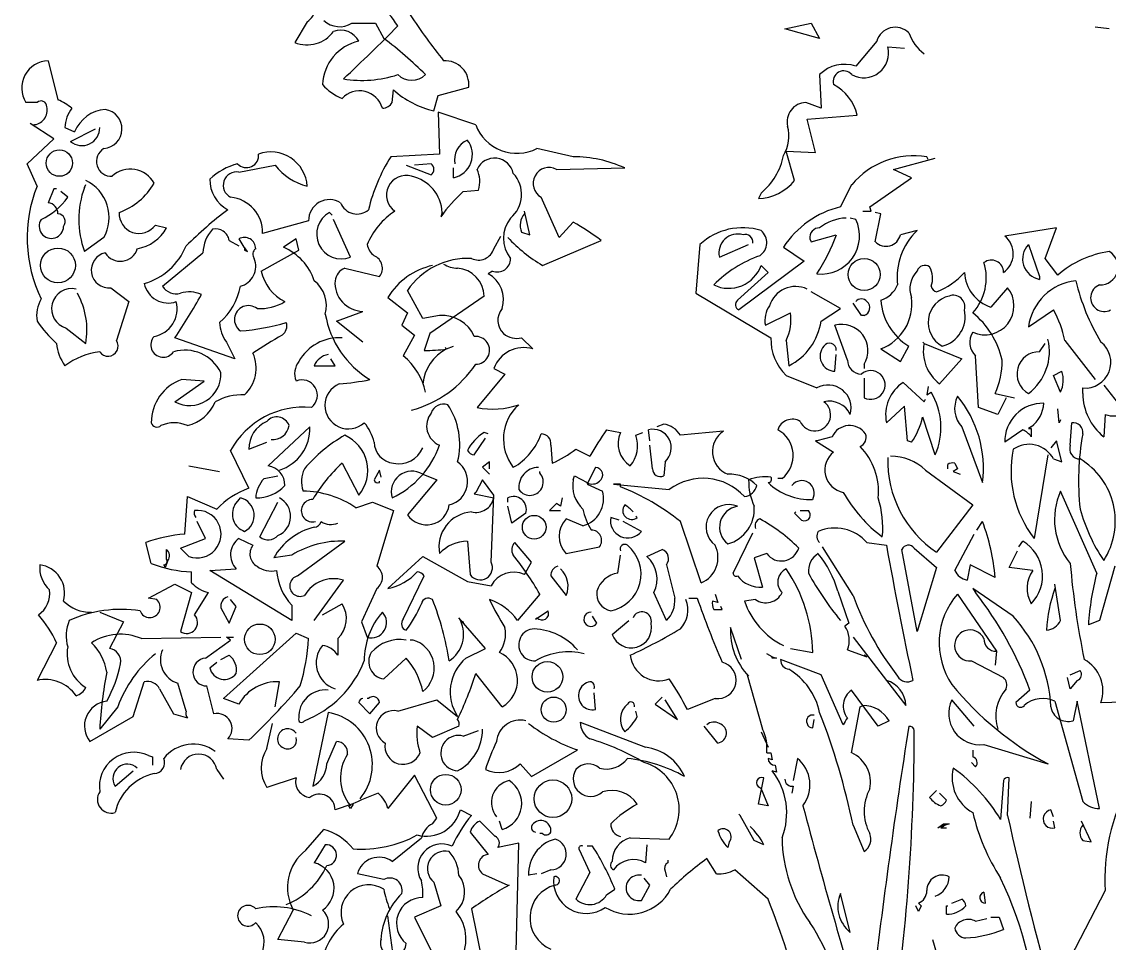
# Model space of a CAD drawing. Header units: millimetres. Extents: x 12377 to 30673, y 89761 to 101952.
# Drawn here: x 23593.4 to 23874.3, y 95042.4 to 95280.4 of the extents above; entities that cross this region are included whole.
import ezdxf

# ---------------------------------------------------------------- set-up
doc = ezdxf.new("R2010")
doc.units = ezdxf.units.MM

# ---------------------------------------------------------------- blocks, each defined once
blk = doc.blocks.new('A$C01BA3A1A')
at = {"linetype": 'Continuous'}
for p, q in [((131.51, 1223.54), (125.73, 1213.91)), ((152.06, 1222.9), (162.97, 1222.9)), ((162.97, 1222.9), (166.83, 1215.83)), ((351.77, 1220.33), (363.97, 1222.9)), ((367.82, 1215.83), (351.77, 1220.33)), ((363.97, 1222.9), (367.82, 1215.83)), ((501.39, 1220.33), (494.96, 1220.97)), ((394.15, 1214.55), (384.51, 1202.99)), ((399.28, 1211.98), (406.99, 1211.34)), ((12.07, 1205.56), (16.56, 1187.58)), ((367.82, 1199.14), (368.46, 1183.72)), ((170.68, 1186.29), (171.32, 1192.07)), ((189.94, 1182.44), (191.87, 1189.5)), ((191.87, 1189.5), (206, 1193.36)), ((6.93, 1186.29), (1.79, 1186.29)), ((368.46, 1183.72), (361.4, 1186.29)), ((209.21, 1176.02), (191.87, 1181.8)), ((191.87, 1181.8), (192.51, 1162.53)), ((362.04, 1178.59), (385.16, 1180.51)), ((365.89, 1163.18), (362.04, 1178.59)), ((14.64, 1169.6), (3.72, 1176.66)), ((19.77, 1174.73), (24.27, 1172.81)), ((22.34, 1168.31), (33.9, 1174.09)), ((2.44, 1158.04), (14.64, 1169.6)), ((254.16, 1161.25), (237.46, 1165.1)), ((356.26, 1150.33), (352.41, 1163.82)), ((352.41, 1163.82), (365.89, 1163.18)), ((192.51, 1162.53), (170.04, 1161.25)), ((401.85, 1155.47), (421.12, 1160.61)), ((417.91, 1159.96), (417.26, 1161.25)), ((6.93, 1147.76), (2.44, 1158.04)), ((100.04, 1154.19), (116.74, 1157.4)), ((177.1, 1157.4), (188.66, 1152.9)), ((188.66, 1158.04), (180.95, 1157.4)), ((198.93, 1151.62), (198.93, 1156.11)), ((246.45, 1155.47), (277.92, 1156.11)), ((410.2, 1151.62), (401.85, 1155.47)), ((390.94, 1138.13), (410.2, 1151.62)), ((14.64, 1146.48), (12.07, 1140.06)), ((15.92, 1146.48), (14.64, 1146.48)), ((21.06, 1142.63), (17.85, 1145.2)), ((28.76, 1147.12), (29.41, 1148.41)), ((203.43, 1145.2), (210.49, 1145.84)), ((340.85, 1144.55), (339.56, 1141.98)), ((382.59, 1148.41), (377.45, 1138.13)), ((247.74, 1124), (239.39, 1142.63)), ((143.07, 1134.28), (141.78, 1135.56)), ((193.8, 1135.56), (193.15, 1133.64)), ((234.25, 1125.29), (231.68, 1136.21)), ((387.73, 1136.21), (391.58, 1136.21)), ((391.58, 1136.21), (390.94, 1138.13)), ((396.07, 1134.92), (393.5, 1135.56)), ((393.5, 1122.08), (396.07, 1134.92)), ((61.51, 1129.78), (66.65, 1128.5)), ((132.15, 1131.71), (110.96, 1125.93)), ((151.41, 1115.01), (143.71, 1132.35)), ((254.16, 1131.07), (247.74, 1124)), ((384.51, 1132.35), (381.95, 1132.99)), ((476.98, 1128.5), (453.22, 1124.65)), ((471.85, 1114.37), (476.98, 1128.5)), ((37.75, 1124), (28.76, 1117.58)), ((217.56, 1118.87), (220.77, 1124.65)), ((230.4, 1126.57), (234.25, 1125.29)), ((363.97, 1122.08), (375.52, 1125.29)), ((412.77, 1127.22), (405.06, 1125.29)), ((95.55, 1122.72), (100.04, 1120.15)), ((102.61, 1119.51), (102.61, 1118.23)), ((126.37, 1123.36), (120.59, 1119.51)), ((127.66, 1118.23), (126.37, 1123.36)), ((240.03, 1111.16), (267, 1122.72)), ((312.59, 1120.79), (310.67, 1098.32)), ((321.58, 1115.01), (335.07, 1120.79)), ((351.12, 1119.51), (360.76, 1113.09)), ((363.32, 1123.36), (363.97, 1122.08)), ((464.14, 1120.79), (469.28, 1106.02)), ((64.72, 1101.53), (83.35, 1116.94)), ((102.61, 1118.23), (103.9, 1117.58)), ((110.32, 1108.59), (127.66, 1118.23)), ((477.63, 1106.67), (471.85, 1114.37)), ((148.85, 1109.88), (164.9, 1106.02)), ((216.91, 1108.59), (214.99, 1107.31)), ((360.76, 1113.09), (330.57, 1090.61)), ((344.06, 1107.95), (340.85, 1111.16)), ((329.93, 1095.11), (344.06, 1107.95)), ((469.28, 1106.02), (469.28, 1104.74)), ((40.96, 1100.89), (49.31, 1094.47)), ((184.81, 1086.76), (177.74, 1099.6)), ((310.67, 1098.32), (345.34, 1077.77)), ((377.45, 1091.25), (363.97, 1098.96)), ((454.51, 1100.89), (446.8, 1091.9)), ((49.31, 1094.47), (43.53, 1076.49)), ((168.75, 1096.39), (177.74, 1089.33)), ((213.06, 1097.03), (188.02, 1079.7)), ((387.08, 1088.04), (383.23, 1093.82)), ((144.99, 1085.48), (157.19, 1089.97)), ((177.74, 1089.33), (175.17, 1083.55)), ((342.78, 1083.55), (354.33, 1089.33)), ((368.46, 1085.48), (377.45, 1091.25)), ((464.14, 1082.91), (475.7, 1090.61)), ((157.19, 1075.84), (144.99, 1085.48)), ((175.17, 1083.55), (180.95, 1079.05)), ((192.51, 1088.04), (184.81, 1086.76)), ((380.66, 1067.5), (374.88, 1083.55)), ((388.37, 1088.04), (387.08, 1088.04)), ((20.42, 1082.26), (29.41, 1075.2)), ((180.95, 1079.05), (175.82, 1069.42)), ((188.02, 1079.7), (185.45, 1071.99)), ((98.12, 1068.14), (70.5, 1077.77)), ((94.26, 1075.84), (98.12, 1068.14)), ((195.08, 1073.27), (195.72, 1072.63)), ((195.72, 1072.63), (198.93, 1073.92)), ((230.4, 1077.77), (235.54, 1072.63)), ((352.41, 1076.49), (353.69, 1064.93)), ((405.06, 1066.85), (408.92, 1073.92)), ((415.98, 1075.2), (415.34, 1075.84)), ((415.34, 1075.84), (415.98, 1075.2)), ((415.98, 1075.2), (433.32, 1068.14)), ((469.28, 1071.35), (471.85, 1075.2)), ((480.84, 1076.49), (494.96, 1058.51)), ((374.88, 1062.36), (375.52, 1070.06)), ((396.07, 1072.63), (405.06, 1066.85)), ((441.02, 1045.66), (439.74, 1069.42)), ((134.72, 1064.93), (144.35, 1064.93)), ((144.35, 1064.93), (142.42, 1068.14)), ((217.56, 1063.64), (222.69, 1061.07)), ((388.37, 1065.57), (388.37, 1063.64)), ((433.32, 1068.14), (423.04, 1056.58)), ((83.99, 1057.86), (73.71, 1058.51)), ((222.69, 1061.07), (209.85, 1045.66)), ((352.41, 1060.43), (366.53, 1054.65)), ((388.37, 1059.15), (388.37, 1050.16)), ((475.7, 1060.43), (479.55, 1062.36)), ((478.91, 1052.73), (475.7, 1060.43)), ((70.5, 1048.23), (83.99, 1057.86)), ((406.35, 1057.22), (415.98, 1048.23)), ((417.91, 1055.29), (417.26, 1051.44)), ((489.19, 1052.08), (489.19, 1054.65)), ((498.82, 1055.94), (509.09, 1043.09)), ((415.98, 1048.23), (416.62, 1049.52)), ((417.26, 1051.44), (419.19, 1052.73)), ((448.73, 1052.08), (457.72, 1050.16)), ((453.87, 1050.16), (450.01, 1042.45)), ((406.99, 1046.3), (398.64, 1038.6)), ((408.27, 1030.25), (406.99, 1046.3)), ((450.01, 1042.45), (441.02, 1045.66)), ((478.27, 1038.6), (477.63, 1045.02)), ((421.12, 1023.83), (415.34, 1041.17)), ((478.91, 1039.88), (478.27, 1038.6)), ((483.41, 1028.32), (484.05, 1038.6)), ((499.46, 1042.45), (498.82, 1032.18)), ((132.79, 1036.67), (113.53, 1018.69)), ((214.99, 1033.46), (213.06, 1034.1)), ((269.57, 1035.39), (275.99, 1034.1)), ((283.06, 1032.82), (286.27, 1034.1)), ((289.48, 1030.25), (288.83, 1035.39)), ((295.9, 1037.96), (292.69, 1036.67)), ((323.51, 1034.75), (303.6, 1032.82)), ((433.32, 1036.67), (442.95, 1010.99)), ((461.57, 1035.39), (453.22, 1029.61)), ((465.43, 1036.67), (464.14, 1036.03)), ((464.14, 1036.03), (465.43, 1036.03)), ((465.43, 1036.03), (465.43, 1032.18)), ((104.54, 1026.4), (112.89, 1029.61)), ((208.57, 1023.83), (213.7, 1031.54)), ((243.88, 1028.32), (244.53, 1019.98)), ((290.76, 1017.41), (289.48, 1028.32)), ((366.53, 1030.25), (365.89, 1030.25)), ((365.89, 1030.25), (374.24, 1025.11)), ((373.6, 1032.18), (366.53, 1030.25)), ((410.2, 1029.61), (408.27, 1030.25)), ((476.98, 1030.25), (474.42, 1027.04)), ((479.55, 1020.62), (476.98, 1030.25)), ((104.54, 1008.42), (96.19, 1025.76)), ((255.44, 1026.4), (261.86, 1023.19)), ((473.13, 1023.83), (466.71, 985.3)), ((76.93, 1018.69), (91.05, 1016.12)), ((147.56, 1019.98), (155.27, 1005.21)), ((215.63, 1020.62), (212.42, 1018.05)), ((215.63, 1017.41), (215.63, 1020.62)), ((296.54, 1020.62), (295.9, 1014.2)), ((426.9, 1017.41), (426.9, 1019.33)), ((430.11, 1019.98), (431.39, 1017.41)), ((475.7, 1021.9), (479.55, 1020.62)), ((111.6, 1012.91), (118.02, 1014.2)), ((164.9, 1016.77), (162.33, 1012.27)), ((165.54, 1013.55), (164.9, 1016.77)), ((184.81, 1014.84), (191.23, 1012.27)), ((212.42, 1018.05), (215.63, 1014.84)), ((238.75, 1015.48), (238.75, 1016.12)), ((254.16, 1012.27), (254.8, 1014.2)), ((254.8, 1014.2), (260.58, 1010.99)), ((264.43, 1018.05), (260.58, 1010.34)), ((416.62, 1016.77), (438.46, 1000.71)), ((431.39, 1017.41), (429.47, 1016.12)), ((429.47, 1016.12), (432.68, 1014.84)), ((164.9, 1010.99), (164.9, 1011.63)), ((191.23, 1012.27), (177.74, 996.22)), ((212.42, 1012.27), (209.21, 1006.49)), ((217.56, 1005.21), (212.42, 1012.27)), ((260.58, 1010.34), (267.64, 1007.13)), ((275.99, 1010.34), (272.78, 1010.34)), ((272.78, 1010.34), (298.47, 1007.78)), ((275.99, 1009.06), (275.99, 1010.34)), ((350.48, 1012.91), (348.55, 1012.91)), ((75, 987.23), (76.28, 1004.56)), ((76.28, 1004.56), (89.77, 998.79)), ((98.12, 1000.71), (100.68, 1003.92)), ((209.21, 1006.49), (208.57, 1005.85)), ((208.57, 1005.85), (217.56, 1003.92)), ((216.27, 974.38), (217.56, 1005.21)), ((223.98, 1002), (223.98, 1003.92)), ((249.02, 1003.92), (248.38, 1000.07)), ((495.61, 969.25), (478.91, 1007.13)), ((109.67, 985.94), (118.02, 1002)), ((153.98, 999.43), (161.69, 1002)), ((161.69, 1002), (171.32, 998.14)), ((171.32, 998.14), (163.62, 972.46)), ((225.9, 992.36), (223.98, 1000.07)), ((246.45, 1001.35), (243.24, 998.14)), ((243.24, 998.14), (248.38, 998.14)), ((248.38, 1000.07), (246.45, 1001.35)), ((358.83, 998.14), (362.68, 998.14)), ((438.46, 1000.71), (421.76, 978.88)), ((84.63, 985.3), (80.78, 993.01)), ((232.33, 996.86), (225.9, 992.36)), ((258.65, 991.08), (250.95, 994.29)), ((275.35, 993.65), (271.5, 994.93)), ((285.62, 988.51), (277.28, 993.01)), ((283.7, 994.93), (283.06, 995.57)), ((313.24, 964.75), (303.6, 993.01)), ((356.26, 996.86), (356.9, 997.5)), ((359.47, 993.65), (356.26, 996.86)), ((440.38, 989.15), (442.95, 993.01)), ((59.59, 973.74), (57.02, 983.37)), ((73.07, 980.81), (84.63, 985.3)), ((100.04, 985.3), (106.46, 982.09)), ((127.01, 967.96), (148.85, 984.02)), ((205.36, 984.02), (206.64, 968.6)), ((234.89, 974.38), (227.19, 983.37)), ((328.01, 969.25), (337, 987.87)), ((389.65, 983.37), (398.64, 982.09)), ((430.11, 970.53), (439.1, 987.23)), ((459.65, 981.45), (461.57, 984.02)), ((66.65, 975.67), (66.65, 980.16)), ((76.93, 976.95), (73.07, 980.81)), ((250.95, 978.24), (266.36, 981.45)), ((288.19, 976.95), (295.26, 980.16)), ((343.42, 978.24), (337.64, 976.31)), ((383.23, 958.97), (369.1, 981.45)), ((412.77, 942.28), (405.71, 980.16)), ((411.48, 980.81), (421.76, 971.82)), ((455.15, 971.82), (459, 979.52)), ((66.01, 971.82), (65.37, 973.1)), ((67.29, 975.03), (66.01, 971.82)), ((124.44, 977.59), (116.1, 976.31)), ((168.75, 962.18), (184.81, 976.95)), ((184.81, 976.95), (205.36, 965.39)), ((231.68, 968.6), (234.89, 974.38)), ((274.71, 969.25), (275.99, 977.59)), ((297.18, 973.1), (301.04, 957.69)), ((337.64, 976.31), (341.49, 962.83)), ((437.17, 973.1), (435.89, 966.04)), ((448.73, 967.32), (437.17, 973.1)), ((78.21, 964.75), (78.21, 969.89)), ((86.56, 970.53), (98.76, 971.17)), ((124.44, 947.41), (86.56, 970.53)), ((175.82, 948.06), (185.45, 967.96)), ((243.88, 967.96), (250.95, 958.97)), ((421.76, 971.82), (412.77, 942.28)), ((466.07, 970.53), (455.15, 971.82)), ((503.95, 972.46), (496.89, 947.41)), ((58.3, 957.69), (70.5, 964.11)), ((70.5, 964.11), (78.21, 960.26)), ((134.72, 947.41), (148.2, 966.04)), ((205.36, 965.39), (216.27, 963.47)), ((478.91, 947.41), (476.34, 964.11)), ((78.21, 960.26), (73.07, 942.28)), ((79.49, 949.98), (85.92, 960.26)), ((163.62, 962.18), (156.55, 946.77)), ((238.75, 959.61), (228.47, 947.41)), ((297.18, 947.41), (291.4, 960.26)), ((319.66, 959.61), (320.94, 955.76)), ((376.17, 960.9), (381.3, 946.13)), ((431.39, 959.61), (449.37, 933.29)), ((457.08, 949.34), (438.46, 962.18)), ((438.46, 962.18), (439.74, 960.26)), ((62.16, 957.05), (58.3, 957.69)), ((91.69, 953.19), (95.55, 946.13)), ((95.55, 946.13), (98.76, 953.83)), ((98.76, 953.83), (96.19, 957.05)), ((124.44, 954.48), (124.44, 947.41)), ((138.57, 949.98), (147.56, 955.12)), ((307.46, 957.69), (311.31, 957.69)), ((320.94, 955.76), (318.37, 956.4)), ((322.87, 952.55), (322.23, 953.83)), ((338.28, 957.05), (333.14, 956.4)), ((35.83, 951.27), (46.74, 946.77)), ((213.7, 934.57), (201.5, 948.7)), ((236.82, 948.06), (242.6, 951.91)), ((237.46, 948.7), (236.82, 948.06)), ((265.07, 946.13), (263.15, 949.34)), ((319.02, 952.55), (322.87, 952.55)), ((46.74, 946.77), (40.32, 934.57)), ((156.55, 946.77), (159.12, 939.71)), ((202.14, 947.41), (203.43, 946.77)), ((203.43, 946.77), (203.43, 946.13)), ((272.14, 940.99), (279.84, 947.41)), ((381.3, 946.13), (379.38, 944.84)), ((496.89, 947.41), (491.75, 945.49)), ((55.09, 939.07), (91.69, 939.71)), ((84.63, 930.08), (96.19, 938.42)), ((92.98, 911.45), (126.37, 941.63)), ((96.19, 938.42), (94.26, 939.71)), ((94.26, 939.71), (97.47, 939.71)), ((126.37, 941.63), (132.15, 939.07)), ((145.64, 939.07), (145.64, 931.36)), ((180.31, 938.42), (179.03, 938.42)), ((383.23, 939.71), (398.64, 919.8)), ((15.92, 937.14), (6.93, 919.8)), ((204.71, 930.08), (213.7, 934.57)), ((354.33, 934.57), (364.61, 932.64)), ((380.66, 933.93), (389.65, 930.72)), ((449.37, 933.29), (448.73, 926.86)), ((86.56, 925.58), (89.77, 928.15)), ((91.69, 929.43), (95.55, 931.36)), ((166.83, 920.44), (177.1, 930.08)), ((345.99, 930.72), (343.42, 932)), ((345.99, 930.72), (347.91, 930.08)), ((345.99, 930.08), (345.99, 930.72)), ((347.91, 930.08), (345.99, 930.08)), ((368.46, 922.37), (349.84, 929.43)), ((389.65, 930.72), (388.37, 931.36)), ((437.81, 928.79), (452.58, 921.09)), ((221.41, 907.6), (209.21, 923.01)), ((483.41, 922.37), (487.9, 924.3)), ((51.24, 903.11), (56.38, 919.16)), ((75.64, 905.67), (71.79, 918.52)), ((116.74, 907.6), (118.66, 919.16)), ((378.74, 899.25), (368.46, 922.37)), ((398.64, 919.8), (407.63, 908.24)), ((483.41, 915.95), (482.12, 921.09)), ((486.62, 919.8), (483.41, 915.95)), ((63.44, 915.95), (69.86, 904.39)), ((88.48, 904.39), (85.27, 917.23)), ((264.43, 906.32), (263.79, 914.02)), ((394.79, 898.61), (382.59, 915.31)), ((464.78, 915.31), (458.36, 909.53)), ((100.04, 908.88), (92.98, 911.45)), ((155.27, 909.53), (160.4, 904.39)), ((159.76, 911.45), (159.12, 911.45)), ((160.4, 904.39), (164.9, 909.53)), ((173.25, 905.67), (191.23, 910.81)), ((191.23, 910.81), (200.86, 903.11)), ((295.26, 912.1), (292.05, 908.88)), ((292.05, 908.88), (302.32, 901.82)), ((302.32, 901.82), (296.54, 910.81)), ((319.66, 911.45), (306.81, 906.32)), ((386.44, 907.6), (387.73, 908.24)), ((439.1, 898.61), (428.82, 910.81)), ((476.34, 910.17), (489.19, 863.93)), ((486.62, 910.17), (484.69, 901.18)), ((496.89, 860.72), (486.62, 910.17)), ((497.53, 909.53), (514.23, 910.17)), ((31.33, 891.55), (51.24, 903.11)), ((44.18, 907.6), (35.83, 897.33)), ((69.86, 904.39), (76.28, 902.46)), ((141.14, 905.03), (134.08, 871)), ((283.7, 903.11), (283.06, 905.67)), ((382.59, 886.41), (386.44, 907.6)), ((112.89, 888.34), (115.45, 899.89)), ((189.3, 893.47), (182.24, 898.61)), ((201.5, 898.61), (189.3, 893.47)), ((257.37, 900.54), (287.55, 888.98)), ((320.94, 890.9), (314.52, 898.61)), ((364.61, 897.97), (365.25, 901.82)), ((399.93, 901.18), (394.79, 898.61)), ((104.54, 892.19), (94.91, 892.83)), ((203.43, 894.12), (210.49, 896.68)), ((340.85, 896.04), (344.06, 888.98)), ((140.5, 881.27), (144.99, 891.55)), ((234.89, 875.49), (256.08, 887.69)), ((438.46, 887.69), (438.46, 884.48)), ((443.59, 890.26), (473.13, 881.27)), ((58.3, 885.13), (60.23, 884.48)), ((60.23, 884.48), (60.23, 880.63)), ((42.89, 871), (51.24, 878.06)), ((89.77, 878.7), (92.98, 874.21)), ((229.76, 881.27), (234.89, 875.49)), ((439.74, 879.99), (437.81, 881.91)), ((126.37, 874.85), (112.89, 870.36)), ((180.95, 876.13), (168.75, 860.72)), ((191.23, 856.23), (180.95, 876.13)), ((339.56, 862.65), (342.13, 874.85)), ((340.21, 870.36), (340.85, 869.71)), ((340.85, 869.71), (344.06, 862.01)), ((355.62, 871), (354.98, 867.79)), ((421.76, 869.07), (418.55, 865.86)), ((426.25, 864.58), (423.04, 867.79)), ((152.06, 862.65), (144.35, 860.08)), ((152.7, 862.65), (151.41, 860.72)), ((344.06, 862.01), (339.56, 862.65)), ((465.43, 863.93), (464.78, 856.23)), ((151.41, 860.72), (150.77, 862.01)), ((202.14, 860.08), (207.28, 857.51)), ((331.22, 857.51), (330.57, 858.15)), ((475.7, 856.87), (474.42, 860.08)), ((189.3, 853.66), (191.23, 856.23)), ((218.2, 847.88), (211.13, 854.94)), ((221.41, 851.09), (220.12, 854.94)), ((337.64, 845.95), (331.22, 857.51)), ((383.23, 853.02), (388.37, 840.82)), ((427.54, 853.66), (422.4, 851.73)), ((422.4, 851.73), (424.97, 853.66)), ((424.97, 853.66), (424.97, 852.38)), ((424.97, 853.66), (427.54, 853.66)), ((476.34, 851.73), (475.7, 854.94)), ((493.04, 845.31), (488.54, 854.94)), ((130.87, 841.46), (139.21, 851.09)), ((206.64, 849.81), (214.99, 839.53)), ((240.03, 849.16), (238.75, 849.16)), ((424.97, 852.38), (423.69, 851.73)), ((423.69, 851.73), (426.25, 851.73)), ((139.86, 844.03), (134.72, 835.68)), ((170.68, 836.32), (184.16, 847.24)), ((229.11, 844.67), (219.48, 842.74)), ((227.83, 794.58), (229.11, 844.67)), ((263.15, 843.39), (260.58, 843.39)), ((280.49, 847.24), (298.47, 846.6)), ((288.19, 844.03), (287.55, 835.68)), ((326.08, 845.31), (325.44, 842.74)), ((342.13, 844.03), (337.64, 845.95)), ((489.19, 845.95), (493.04, 845.31)), ((256.73, 842.1), (261.86, 831.18)), ((297.82, 836.96), (297.82, 835.68)), ((166.83, 827.97), (154.63, 830.54)), ((212.42, 830.54), (223.98, 825.41)), ((237.46, 830.54), (233.61, 829.9)), ((243.88, 832.47), (239.39, 830.54)), ((261.86, 831.18), (255.44, 818.98)), ((289.48, 825.41), (286.91, 828.62)), ((296.54, 831.83), (297.18, 829.26)), ((223.98, 825.41), (224.62, 825.41)), ((269.57, 820.91), (273.42, 823.48)), ((285.62, 818.34), (289.48, 825.41)), ((381.95, 803.57), (377.45, 821.55)), ((428.82, 817.06), (433.32, 818.98)), ((443.59, 822.19), (444.23, 817.06)), ((118.02, 800.36), (125.09, 813.85)), ((207.28, 814.49), (212.42, 789.44)), ((413.41, 813.2), (412.13, 815.77)), ((413.41, 817.06), (414.7, 815.77)), ((414.7, 815.77), (413.41, 813.2)), ((426.25, 811.92), (426.25, 815.77)), ((426.25, 815.77), (426.9, 815.77)), ((439.74, 808.71), (444.88, 809.99)), ((446.8, 810.64), (450.66, 810.64)), ((450.66, 810.64), (452.58, 804.86)), ((130.22, 799.08), (118.02, 800.36)), ((419.83, 800.36), (421.76, 793.94))]:
    blk.add_line(p, q, dxfattribs=at)
for p, q in [((331.86, 929.43), (326.72, 944.2)), ((335.07, 921.73), (334.43, 922.37)), ((334.43, 922.37), (341.49, 897.33)), ((343.42, 886.41), (345.34, 886.41)), ((345.99, 883.2), (344.06, 883.84)), ((345.34, 886.41), (345.99, 883.2)), ((357.54, 883.84), (355.62, 873.57)), ((347.91, 877.42), (345.99, 878.06)), ((347.27, 880.63), (347.91, 877.42)), ((452.58, 873.57), (451.3, 855.59)), ((454.51, 857.51), (455.15, 874.85)), ((320.3, 830.54), (315.8, 837.61)), ((344.06, 818.98), (328.65, 832.47)), ((189.94, 826.69), (193.15, 815.77)), ((499.46, 822.84), (480.19, 785.59)), ((193.15, 815.77), (180.95, 810.64)), ((171.96, 787.52), (168.75, 811.28)), ((180.95, 810.64), (189.94, 792.66))]:
    blk.add_line(p, q)
for centre, radius in [((17.21, 1158.36), 6.1), ((16.56, 1111.16), 8.03), ((388.37, 1106.99), 7.38), ((236.18, 990.44), 5.46), ((109.67, 938.74), 7.06), ((242.28, 921.41), 7.06), ((245.17, 906.32), 5.78), ((195.4, 869.39), 7.06), ((244.85, 865.22), 8.67)]:
    blk.add_circle(centre, radius, dxfattribs=at)
for centre, radius, start, end in [((126.62, 1230.84), 8.78, 303.8075, 39.131), ((120.46, 1187.3), 62.96, 33.0237, 45.9212), ((146.44, 1231.61), 10.37, 225.7991, 302.7798), ((396.13, 1368.44), 259.25, 213.1307, 218.9241), ((131.29, 1228.48), 15.6, 249.1248, 322.766), ((146.92, 1210.19), 9.42, 27.5638, 109.9351), ((-339.57, 1722.87), 717.11, 312.85894, 315.65295), ((402.65, 1212.17), 8.83, 44.8325, 164.4092), ((159.89, 1193.71), 21.34, 102.5139, 177.5124), ((50.25, 1061.86), 193.13, 45.3014, 52.8698), ((429.31, 1225.95), 21.74, 200.3095, 232.1981), ((388.18, 1209.14), 11.46, 240.8064, 14.3308), ((12.47, 1192.97), 12.59, 91.8203, 212.0347), ((195.04, 1194.56), 11.02, 353.7537, 93.15), ((379.17, 1188.06), 15.86, 70.2965, 135.6927), ((156.85, 1248.54), 52.05, 260.4363, 288.3611), ((179.67, 1205.88), 9.31, 226.3978, 313.6022), ((378.87, 1196.04), 4.84, 39.7349, 196.8666), ((155.38, 1208.66), 21.89, 219.8423, 249.0824), ((363.87, 1175.35), 21.9, 13.6426, 61.7459), ((155.58, 1180.61), 11.05, 16.3669, 136.4922), ((199.75, 1224.22), 42.92, 228.512, 256.7882), ((4.82, 1182.8), 6.79, 271.5256, 13.3373), ((8.77, 1184.38), 2.65, 359.6354, 133.9674), ((4.36, 1159.96), 30.19, 51.9114, 66.161), ((35.99, 1174.01), 16.23, 143.2443, 177.4481), ((166.29, 1188.75), 5.03, 268.7818, 330.708), ((361.63, 1177.46), 8.83, 91.5107, 193.6786), ((39.63, 1166.53), 16.59, 94.2685, 157.7863), ((37.05, 1174.13), 9.05, 274.4751, 81.434), ((27.59, 1174.66), 8.24, 230.4074, 0.5193), ((228.2, 1183.15), 20.29, 200.5816, 297.169), ((337.1, 1170.77), 16.6, 327.6427, 16.0971), ((196.85, 1162.25), 10.83, 281.077, 38.2767), ((209.29, 1159.88), 9.89, 113.4441, 190.7613), ((41.21, 1159.14), 6.89, 120.107, 273.2915), ((114.71, 1146.69), 16.83, 3.6446, 109.7341), ((103.5, 1161.83), 5.58, 222.7617, 7.272), ((240.14, 1117.37), 82.71, 147.9558, 166.3769), ((217.88, 1151.77), 8.84, 11.5712, 155.2649), ((254.38, 1104.76), 56.49, 65.3745, 90.2246), ((322.45, 1167.17), 29.15, 309.1252, 349.5735), ((411.3, 1124.12), 37.6, 80.8709, 139.7754), ((50.02, 1143.37), 12.24, 27.647, 133.4283), ((108.05, 1127.11), 32.12, 105.6208, 132.0008), ((98.93, 1148.13), 6.15, 79.5925, 243.5376), ((137.61, 1173.26), 26.21, 217.2361, 256.5412), ((186.73, 1155.47), 3.21, 306.8699, 53.1301), ((198.35, 1149.87), 12.79, 341.6488, 25.9793), ((216.32, 1143.87), 14.08, 309.422, 43.4253), ((243.02, 1148.99), 7.33, 62.0915, 240.2869), ((21.21, 1133.25), 18.95, 330.8027, 64.3822), ((34.34, 1164.34), 30.62, 290.0129, 330.0476), ((102.5, 1150.87), 15.95, 179.6162, 241.5423), ((177.06, 1143.63), 9.01, 73.1712, 235.5468), ((175.83, 1134.68), 17.99, 2.7983, 77.6745), ((338.78, 1164.41), 22.44, 271.992, 321.1381), ((67.07, 1123.95), 64.69, 158.3975, 205.8447), ((69.94, 1132.35), 43.75, 160.2693, 199.7307), ((250.32, 1093.17), 70.03, 132.0275, 144.7054), ((-4.05, 1160.06), 30.57, 294.9771, 325.2247), ((11.44, 1134.98), 5.12, 359.3673, 83.0046), ((94.52, 1126.27), 16.45, 358.8349, 84.1581), ((141.82, 1131.85), 9.67, 58.1256, 180.8262), ((154.45, 1142.89), 8.05, 200.6051, 311.3224), ((16.4, 1131.39), 3.54, 320.5281, 87.3968), ((54.01, 1135.12), 9.21, 177.2529, 324.5601), ((211.48, 982.87), 193.13, 127.1302, 134.6986), ((147.23, 1125.58), 11.37, 118.6307, 291.599), ((190.69, 1107.54), 34.24, 123.1609, 157.2279), ((237.55, 1129.75), 7.83, 138.5944, 203.9133), ((387.32, 1096.26), 43.02, 103.2605, 147.2844), ((13.52, 1129.22), 5.62, 146.0586, 359.2333), ((49.76, 1137.89), 19.32, 280.1463, 330.9291), ((237.14, 1123.68), 15.09, 141.9123, 218.0877), ((201.29, 1035.68), 109.06, 52.9492, 61.0031), ((332.25, 1099.67), 28.86, 72.6694, 132.9391), ((367.74, 1124.03), 4.47, 89.0512, 188.577), ((368.58, 1124.82), 17.63, 263.3361, 25.3111), ((380.66, 1112.45), 20.56, 91.79, 128.6598), ((101.03, 1116.04), 17.7, 138.1439, 177.0958), ((89.24, 1121.61), 6.4, 9.979, 102.6408), ((102.61, 1118.91), 5.14, 359.4885, 119.9987), ((278.8, 1176.07), 75.6, 223.5259, 239.1545), ((330.02, 1116.99), 8.66, 73.3617, 193.1669), ((333.49, 1121.9), 3.53, 352.511, 106.2864), ((336.18, 1121.68), 7.25, 303.8034, 49.8369), ((294.92, 1154.36), 85.69, 326.6986, 340.1713), ((398.42, 1126.8), 6.81, 223.8252, 347.223), ((433.32, 1105.7), 29.75, 133.6897, 186.8166), ((446.72, 1116.54), 10.4, 304.3432, 51.2516), ((45.35, 1121.21), 8.16, 211.5774, 343.2855), ((48.02, 1131.47), 29.85, 286.2599, 337.7145), ((129.91, 1139.1), 33.76, 207.7853, 219.5949), ((109.47, 1116.33), 3.07, 124.1438, 219.596), ((110.59, 1096.16), 25.4, 18.2063, 66.8146), ((167.7, 1122.58), 8.76, 191.7812, 232.2296), ((210.49, 1121.02), 7.39, 244.2311, 343.0277), ((470.96, 1114.13), 9.54, 135.642, 259.8474), ((40.05, 1108.97), 8.14, 101.71, 276.4706), ((98.12, 1110.84), 9.66, 285.4226, 21.4473), ((159.87, 1109.84), 6.31, 322.8072, 67.0556), ((205.68, 1080.66), 33.75, 87.2748, 145.8553), ((219.22, 1114.18), 6.05, 247.6009, 1.7894), ((359.15, 1062.49), 56.44, 109.6143, 135.3281), ((447.01, 1108.04), 5.58, 359.1004, 127.7695), ((508.29, 1071.25), 46.85, 98.472, 130.8817), ((497.16, 1110.45), 8.29, 268.1103, 59.3693), ((130.3, 1112.75), 20.41, 191.7593, 243.6292), ((151.7, 1103.02), 7.43, 112.5877, 171.6623), ((196.41, 1079.58), 32.37, 102.6957, 148.7177), ((200.78, 1121.28), 11.4, 236.1989, 270.4026), ((199.84, 1096.69), 13.23, 1.5052, 85.5572), ((325.89, 1116.49), 15.88, 244.3677, 340.3925), ((420.91, 1100.51), 11.48, 135.2072, 201.0154), ((416.39, 1107.35), 3.83, 55.7393, 161.1306), ((409.47, 1105.35), 10.45, 338.5262, 29.645), ((420.8, 1105.38), 23.87, 317.7264, 17.216), ((125.73, 1092.54), 14.64, 344.746, 52.1239), ((157.46, 1103.12), 13.15, 175.7257, 268.8217), ((208.57, 1095.43), 13.5, 341.9963, 61.6065), ((409.08, 1130.75), 34.22, 291.7519, 318.2321), ((452.27, 1108.72), 17.69, 182.487, 251.9827), ((488.63, 1079.52), 24.73, 96.1744, 172.1154), ((581.83, 1126.82), 98.51, 193.3356, 211.1625), ((22.89, 1091.2), 9.27, 77.3753, 254.5522), ((-5.27, 1081.3), 35.21, 350.0237, 28.9009), ((67.38, 1105.05), 11.23, 191.4799, 289.5683), ((71.15, 1105.77), 7.69, 213.4264, 284.4986), ((77.1, 1086.18), 12.79, 64.0207, 108.3512), ((73.12, 1106.31), 27.98, 309.8671, 350.1697), ((356.71, 1088.88), 12.55, 64.8778, 163.0472), ((392.11, 1107.17), 12.7, 288.2063, 336.8146), ((422.72, 1102.49), 3.66, 195.2552, 254.7448), ((444.02, 1092.54), 13.41, 245.4974, 38.5051), ((499.12, 1096.24), 6.34, 110.5963, 297.3287), ((21.59, 1088.04), 14.89, 148.8259, 189.9348), ((58.49, 1091.25), 13.06, 280.5144, 14.2471), ((-174.57, 1241.67), 294.83, 326.2264, 330.765), ((109.25, 1115.12), 23.88, 267.9462, 300.1263), ((331.75, 1093.07), 2.73, 131.8213, 244.4389), ((387.08, 1092.54), 3.21, 36.8699, 143.1301), ((387.19, 1091.62), 3.76, 288.2298, 49.1503), ((388.07, 1093.47), 22.32, 291.0019, 7.5271), ((422.87, 1096.86), 26.85, 183.7441, 238.6927), ((430.33, 1084.87), 12.48, 102.9109, 241.2748), ((429.53, 1092.13), 5.29, 343.2865, 112.1661), ((104.39, 1086.23), 6.42, 51.4462, 234.814), ((183.66, 1096.42), 44.48, 190.0184, 238.4796), ((227.87, 1085.82), 8.45, 139.9157, 226.444), ((354.23, 1085.8), 11.67, 144.7079, 191.1025), ((331.96, 1086.12), 22.6, 334.7711, 8.1674), ((420.89, 1087.54), 14.05, 284.1451, 12.6399), ((413.93, 1059.1), 38.92, 12.4531, 50.9497), ((434.6, 1067.67), 47.07, 10.7951, 29.1711), ((52.52, 1116.3), 55.04, 214.0611, 228.3107), ((107.27, 1085.56), 16.23, 182.5519, 216.7557), ((93.3, 1181.82), 101.11, 274.1908, 286.4189), ((117.06, 1083.23), 5.08, 304.6957, 18.4344), ((193.76, 1071.93), 16.16, 23.6429, 94.4296), ((341.39, 1089.35), 27.34, 296.7299, 351.8567), ((377.99, 1071.83), 12.12, 328.8874, 104.8524), ((65.1, 1074.54), 5.73, 137.4956, 326.1899), ((271.85, 818.61), 301.5, 120.2523, 123.2666), ((209.19, 1072.01), 6.44, 270.1361, 95.5887), ((228.15, 1087.08), 9.58, 230.4419, 283.5689), ((445.82, 1075.67), 8.72, 147.6174, 225.8022), ((36.11, 1076.91), 20.27, 184.8485, 216.2636), ((39.68, 1073.92), 4.63, 213.6901, 33.6901), ((146.21, 1056.63), 21.18, 86.3349, 151.1447), ((231.25, 1058.73), 14.54, 72.8513, 160.2788), ((368.36, 1077.04), 23.03, 178.1782, 226.1545), ((374.97, 1069.32), 6.96, 138.6509, 269.2741), ((372.34, 1072.08), 3.18, 358.424, 144.7061), ((434.57, 1071.6), 18.94, 169.049, 232.4955), ((449.43, 1071.5), 24.36, 307.1433, 13.363), ((490.25, 1066.47), 11.87, 264.8293, 52.1678), ((40.43, 1036.56), 35.09, 97.5376, 126.0652), ((75.04, 1053.53), 18.56, 26.1819, 106.2062), ((91.12, 1063.76), 16.85, 313.024, 24.3561), ((142.68, 1061.56), 8.65, 100.2683, 157.0513), ((156.98, 1046.32), 29.81, 12.4102, 50.8048), ((205.47, 1054.27), 20.79, 117.9489, 173.6197), ((187.05, 1128.84), 56.87, 268.3833, 278.7694), ((469.09, 1061.08), 10.27, 88.9615, 241.1756), ((134.79, 1061.25), 9.08, 141.8525, 201.8873), ((165.91, 1094.74), 52.21, 285.2804, 326.0303), ((387.08, 1067.5), 6.42, 180.0013, 269.9987), ((418.66, 1066.39), 33.3, 334.5605, 1.9029), ((80.55, 1038.69), 20.96, 109.0333, 180.2418), ((77.25, 1061.03), 14.46, 242.2161, 2.7263), ((129.09, 1051.29), 7.11, 307.6284, 112.5087), ((138.65, 1165.28), 108.97, 274.0142, 281.5162), ((391.4, 1056.05), 6.62, 242.7802, 130.6395), ((467.41, 1058.33), 12.79, 334.0207, 18.3512), ((150.52, 1046.6), 10.84, 113.0467, 312.4237), ((371.73, 1045.38), 10.63, 344.0319, 119.2331), ((416.12, 1042.27), 17.86, 123.1777, 191.8635), ((72.18, 1055.16), 18.31, 282.9579, 337.7712), ((101.25, 1027.23), 24.25, 86.7868, 119.9982), ((365.55, 1042.2), 7.34, 203.7904, 55.1545), ((372.38, 1038.02), 10.54, 24.8487, 104.4589), ((392.08, 1036.41), 31.65, 336.5824, 31.0457), ((442.86, 1045.17), 12.77, 153.8361, 221.6942), ((391.62, 1017.67), 51.76, 352.5811, 39.7973), ((514.81, 1052.2), 25.63, 180.2616, 231.3804), ((129.93, 1007.43), 38.39, 84.7586, 151.4889), ((194.44, 1041.17), 6.09, 71.5664, 161.5637), ((168.65, 1028.67), 33.2, 345.9735, 33.4041), ((217.19, 1080.64), 35.74, 258.1443, 289.4839), ((243.21, 1031.13), 21.19, 131.7106, 218.1302), ((470.78, 1030.04), 17.56, 88.6041, 181.3959), ((456, 1048.65), 15.24, 308.2016, 356.0038), ((62.22, 1039.31), 2.73, 195.0195, 313.0897), ((70.18, 1023.51), 15.09, 66.1625, 113.8375), ((118.69, 1026.33), 14.16, 114.2201, 179.7322), ((117.44, 1035.2), 6.1, 20.3452, 138.4155), ((140.82, 1024.47), 22.12, 13.432, 39.6981), ((196.09, 1037.14), 9.52, 141.2965, 247.9452), ((355.23, 1033.2), 7.03, 59.2162, 161.8959), ((381.94, 1049.09), 34.32, 325.4195, 346.6556), ((484.69, 1034.1), 4.54, 351.8699, 98.1301), ((503.52, 1054.08), 12.32, 250.7443, 296.8838), ((115.66, 1038.43), 7.59, 263.6111, 351.5261), ((112.55, 1036.07), 20.25, 287.5684, 1.7067), ((224.65, 1015.67), 21.77, 122.1668, 152.4144), ((212.3, 1042.98), 28.71, 299.745, 340.6439), ((239.46, 1028.99), 4.47, 351.423, 90.9488), ((393.87, 948.35), 151.74, 144.9989, 150.4498), ((287.29, 1029.04), 12.38, 155.8349, 236.6855), ((290.79, 1027.01), 8.6, 311.9506, 103.1551), ((294.61, 1027.68), 10.35, 29.7465, 82.8734), ((329.62, 1025.29), 11.26, 122.8784, 248.1767), ((342.12, 1023.52), 13.5, 308.2659, 61.5323), ((381.67, 1028.42), 8.91, 34.5085, 155.0187), ((384.84, 1031.86), 4.47, 291.0389, 21.0362), ((455.47, 1024.15), 12.79, 38.8851, 61.5038), ((607.14, 1011.73), 119.94, 169.5618, 186.196), ((184.23, 971.11), 71.14, 119.8288, 139.3926), ((141.76, 1016.62), 17.68, 319.8122, 66.3716), ((172.25, 1029.86), 9.92, 181.4324, 264.6177), ((152.23, 1042.4), 42.67, 295.6192, 340.7405), ((269.36, 1028.01), 14.52, 320.0582, 19.3322), ((464.38, 1015.82), 12.85, 28.2422, 124.6169), ((487.88, 1026.67), 4.77, 159.6882, 270.2958), ((173.83, 1031.6), 11.89, 257.8409, 337.4511), ((208.89, 1028), 4.19, 212.4728, 265.5997), ((218.94, 1075.96), 61.56, 294.5608, 306.3703), ((380.72, 1016.82), 10.52, 128.015, 259.1259), ((365.62, 1007.02), 29.33, 353.9393, 44.7787), ((400.71, 1000.25), 22.93, 46.0536, 90.3436), ((507.1, 1016.45), 51.01, 168.7478, 217.6334), ((112.32, 1009.86), 8.91, 358.9689, 82.2337), ((200.12, 963.73), 76.98, 133.0598, 149.0851), ((194.35, 1011.55), 11.16, 283.7877, 54.3042), ((449.9, 1020.98), 50.64, 178.2315, 236.2388), ((429.14, 1016.44), 3.66, 74.7465, 127.8734), ((470.69, 993.18), 33.48, 327.1557, 59.0627), ((143.17, 1011.44), 14.26, 155.2638, 197.5836), ((179.81, 1006.71), 9.54, 58.4152, 196.9733), ((238.36, 1008.75), 9.3, 91.5994, 186.0288), ((234.2, 1011.29), 6.18, 214.6157, 42.7039), ((264.21, 1014.48), 3.57, 306.9246, 86.4739), ((294.29, 1017.34), 3.53, 178.9595, 297.0297), ((326.47, 997.29), 17.58, 44.9183, 93.3728), ((342.78, 992.36), 21.35, 83.0902, 111.1598), ((344.06, 1012.59), 1.61, 270.0006, 36.8693), ((118.48, 970.9), 40.03, 110.3874, 135.8353), ((122.26, 1003.02), 14.54, 137.1488, 176.454), ((108.2, 1021.48), 17.56, 268.5121, 317.8851), ((164.26, 1012.91), 2.03, 198.4363, 288.4336), ((268.61, 1009.6), 14.69, 169.51, 227.3599), ((263.03, 1015.31), 4.97, 240.5031, 312.1773), ((238.09, 912.09), 104.12, 51.0034, 68.6496), ((314.04, 987.06), 25.92, 42.4966, 126.9233), ((332.3, 1011.34), 6.82, 277.1263, 346.1408), ((363.37, 1011.86), 28.3, 179.1647, 204.6126), ((363.29, 1031.02), 27.77, 226.1712, 272.7167), ((359.54, 1006.11), 5.81, 330.8843, 141.7355), ((98.85, 995.87), 8.26, 297.0638, 77.1862), ((114.24, 995.41), 9.6, 293.2254, 62.5324), ((134.02, 998.06), 5.22, 89.4296, 284.8204), ((128.67, 961.75), 45.39, 56.1016, 88.8472), ((209.29, 1005.71), 8.45, 256.2209, 347.7898), ((226.69, 998.67), 5.91, 342.1739, 117.3533), ((255.31, 1003.5), 12.86, 285.0736, 16.4287), ((437.65, 1039.9), 67.73, 209.5563, 232.8155), ((353.79, 990.44), 43.16, 354.0223, 18.2087), ((508.21, 994.08), 32.08, 155.9888, 219.3448), ((80.79, 987.24), 10.98, 249.4175, 96.76), ((83.03, 997.18), 3.66, 164.7465, 217.8734), ((105.45, 996.48), 8.46, 150.031, 250.4187), ((186.53, 1002.07), 10.56, 213.634, 352.6341), ((286.27, 1004.25), 28.15, 191.1834, 212.4195), ((281.13, 998.14), 4.11, 141.3407, 308.6593), ((271.82, 989.47), 12.79, 38.8851, 61.5038), ((325.87, 990.47), 10.43, 67.0743, 233.436), ((331.44, 990.43), 9.76, 98.8828, 232.0483), ((321.1, 998.75), 16.59, 285.1566, 4.575), ((359.79, 995.9), 3.66, 344.7465, 37.8734), ((569.85, 1022.05), 85.19, 195.8486, 213.5052), ((134.67, 993.79), 3.35, 270.7862, 346.5334), ((142.39, 999.96), 8.26, 237.34, 293.1327), ((208.56, 981.23), 16.32, 94.4822, 190.5654), ((259.36, 986.26), 11.63, 136.3435, 223.6565), ((279.35, 993.46), 7.99, 169.3558, 321.7563), ((341.49, 991.08), 3.46, 111.8028, 201.8001), ((300.38, 922.47), 82.13, 45.2654, 60.9949), ((360.76, 996.22), 2.87, 243.4363, 333.4336), ((356.36, 960.03), 92.66, 4.5129, 20.8479), ((141.89, 961.65), 29.67, 103.9874, 150.382), ((262.43, 984.3), 4.85, 323.9734, 89.1567), ((370.49, 986.32), 3.98, 146.5243, 227.7258), ((374.85, 970.34), 19.72, 41.3607, 112.8893), ((80.05, 919.79), 67.62, 94.2805, 109.909), ((105.63, 977.67), 9.46, 126.2123, 223.3988), ((113.5, 990.82), 6.2, 231.8889, 316.9085), ((147.26, 940.45), 43.59, 87.9205, 121.5666), ((205.52, 966.49), 17.53, 90.546, 137.9095), ((230.58, 980.07), 4.74, 135.7862, 211.5334), ((451.93, 968.02), 18.67, 316.2832, 58.9061), ((63.98, 977.22), 3.98, 326.5243, 47.7258), ((111.53, 978.09), 6.45, 141.7371, 240.8827), ((268.26, 968.81), 17.21, 280.8454, 50.5092), ((277.92, 980.4), 2.12, 52.6971, 204.6225), ((293.57, 975.91), 4.58, 322.125, 68.3852), ((308.17, 976.49), 12.78, 293.3534, 26.0004), ((350.15, 983.28), 8.41, 216.8423, 342.8893), ((371.99, 970.21), 9.36, 120.964, 185.9059), ((330.49, 948.21), 47.41, 15.5202, 39.295), ((2355.93, 1333.14), 1988.52, 190.16811, 191.99703), ((408.79, 978.73), 3.4, 37.6699, 155.0105), ((21.64, 971.67), 13.5, 173.9016, 228.5994), ((6.46, 960.04), 13.18, 343.994, 82.363), ((79.85, 1024.75), 54.89, 248.3343, 268.2869), ((65.37, 974.7), 1.61, 270.0006, 36.8693), ((211.29, 971.76), 5.63, 214.1437, 27.7838), ((122, 893.52), 134.16, 29.5147, 38.8047), ((278.74, 966.48), 14.11, 333.84, 47.9311), ((850.16, 1004.28), 368.03, 184.7591, 191.7336), ((114.81, 980.48), 10.28, 231.3418, 284.4687), ((142.89, 972.18), 25.57, 183.6897, 223.8092), ((128.24, 963.33), 4.79, 104.8906, 294.4171), ((159.84, 967.32), 6.37, 306.2936, 53.7064), ((164.1, 985.98), 24.25, 281.0698, 318.4199), ((181.92, 965.71), 4.19, 32.4728, 85.5997), ((226.67, 957.97), 11.76, 64.7468, 152.1231), ((248.26, 968.23), 4.38, 105.3699, 183.5547), ((240.87, 963.22), 10.93, 337.1249, 46.6525), ((276.48, 957.47), 11.91, 98.5675, 163.2612), ((329.29, 969.09), 1.29, 172.8756, 299.7443), ((340.57, 976.32), 13.53, 218.1708, 273.9042), ((355.22, 965.05), 6.74, 114.6882, 225.2958), ((293.91, 931.45), 70.71, 0.9656, 34.177), ((485.12, 1036.16), 139.54, 208.6573, 219.4971), ((437.49, 974.06), 8.19, 205.5615, 258.6885), ((477.91, 962.32), 14.41, 145.2575, 209.9706), ((616, 937.53), 124.5, 165.2417, 176.3362), ((90.19, 976.43), 16.73, 224.2831, 255.204), ((143.71, 951.06), 15.63, 73.2913, 149.6042), ((0.72, 959.95), 12.09, 304.5036, 7.5714), ((96.17, 953.97), 4.54, 106.1759, 189.8133), ((272.94, 959.73), 7.95, 171.5441, 259.5313), ((343, 963.88), 8.31, 235.3453, 334.1418), ((512.9, 1006.23), 138.02, 200.0218, 217.7514), ((457.23, 937.08), 34.29, 138.9025, 214.0546), ((306.12, 856.36), 169.26, 20.3809, 37.8672), ((536.5, 940.13), 64.07, 159.8705, 177.5097), ((31.49, 968.68), 17.42, 224.8134, 271.5837), ((58.95, 953.51), 4.77, 199.6545, 47.7257), ((136.88, 948.26), 12.69, 313.5981, 32.7163), ((131.83, 977.27), 56.83, 322.8066, 337.0562), ((187.31, 954.54), 3.2, 51.5209, 169.5912), ((62.47, 907.28), 136.25, 9.0853, 21.425), ((207.6, 932.97), 25.38, 34.6952, 71.565), ((302.67, 996.55), 95.59, 204.4137, 213.2079), ((288.03, 956.7), 13.04, 314.5639, 4.324), ((294, 952.38), 13.04, 317.4568, 20.9746), ((816.94, 1138.51), 536.99, 199.6782, 203.0631), ((324.47, 955.44), 6.18, 171.0274, 207.8972), ((366.91, 967.81), 35.64, 198.6606, 243.7113), ((-27.62, 917.97), 47.57, 23.7594, 42.2883), ((45.78, 893.52), 59.03, 81.5556, 114.075), ((75.9, 946.45), 5.04, 235.9053, 44.4836), ((191.28, 929.16), 33.45, 138.6208, 180.6263), ((161.07, 946.45), 7.02, 253.8842, 43.2566), ((178.17, 945.92), 3.18, 137.7274, 250.3451), ((239.78, 950.71), 3.07, 220.9781, 23.0326), ((262.36, 947.98), 3.29, 87.3679, 325.7622), ((285.82, 947.02), 4.39, 348.3376, 157.4569), ((408.5, 904.69), 65.98, 2.528, 42.5865), ((40.55, 940.3), 20.15, 159.3386, 194.6359), ((189.17, 940.97), 14.49, 302.7592, 26.3965), ((208.4, 941.31), 14.58, 323.5099, 11.4325), ((236.44, 936.17), 7.39, 92.0593, 272.9198), ((234.85, 915.43), 28.16, 41.0572, 87.3008), ((280.95, 944.17), 9.37, 199.8466, 12.0442), ((166.95, 1174.49), 268.33, 295.0322, 300.6159), ((370.14, 938.22), 11.37, 337.8012, 35.6184), ((437.17, 935.91), 7.15, 26.1341, 275.1504), ((471.8, 950.74), 7.85, 275.0611, 334.923), ((45.35, 916.27), 24.79, 66.8673, 122.66), ((34.86, 944.98), 97.47, 343.4614, 356.5227), ((174.23, 921.22), 17.44, 80.5086, 139.0892), ((176.56, 925.41), 13.54, 307.489, 73.9372), ((449.05, 938.74), 5.47, 176.635, 273.365), ((38.74, 931.96), 17.98, 169.5714, 238.7197), ((16.28, 920.33), 23, 8.3195, 46.9725), ((39.36, 928.47), 6.18, 351.0287, 81.026), ((75.26, 929.43), 11.46, 156.8975, 252.3497), ((148.14, 927.84), 12.48, 140.0708, 252.3076), ((137.61, 926.54), 9.36, 30.9653, 84.0923), ((251.91, 903.43), 29.51, 75.5106, 120.7496), ((96.49, 888.79), 55.6, 128.9886, 160.2218), ((85.25, 923.67), 6.44, 95.5608, 270.164), ((90.35, 924.57), 8.55, 349.5036, 52.5714), ((112.49, 946.52), 48.69, 291.3584, 338.6416), ((167.97, 928.45), 8.09, 148.8119, 261.8804), ((152.86, 908.32), 32.57, 11.2283, 41.9018), ((217.97, 914.42), 20.51, 130.2558, 213.484), ((214.44, 919.8), 14.05, 299.7446, 66.1268), ((293.72, 932.89), 13.32, 186.6121, 290.8604), ((320.81, 919.89), 8.51, 262.2373, 75.9917), ((354.01, 929.11), 4.19, 175.6026, 265.6), ((482.07, 914.98), 16.4, 340.5605, 61.762), ((236.83, 886.17), 201.31, 169.2698, 176.8242), ((-13.57, 939.51), 60.23, 330.8486, 348.5052), ((93.26, 927.14), 6.88, 193.1288, 323.0939), ((60.32, 969.42), 155.95, 334.311, 342.6862), ((337.48, 898.47), 31.04, 12.2054, 58.5195), ((485.83, 922.46), 2.77, 286.5268, 41.5824), ((10.64, 902.82), 17.38, 34.7993, 102.3053), ((57.77, 912.84), 6.47, 28.6867, 102.4254), ((117.71, 898.87), 20.31, 87.3187, 150.4545), ((263.15, 912.74), 6.55, 101.3099, 281.3099), ((261.76, 916.91), 2.25, 334.6549, 87.2726), ((197.93, 851.51), 121.9, 26.7199, 34.4385), ((394.89, 907.61), 12.76, 2.8502, 72.8998), ((408.27, 924.3), 5.18, 209.7462, 299.7435), ((542.49, 1010.35), 146.53, 219.131, 241.7497), ((449.37, 917.55), 4.77, 340.3473, 47.7252), ((23.09, 919.41), 6.92, 285.2565, 335.9461), ((-121.56, 1130.48), 328.49, 313.4954, 319.5195), ((139.83, 903.18), 12.2, 83.8399, 183.3657), ((387.48, 908.01), 8.78, 123.8075, 219.131), ((467.83, 903.35), 18.8, 137.933, 198.6883), ((40.27, 898.75), 11.48, 96.1728, 218.8683), ((157.52, 909.21), 2.27, 98.1306, 171.8694), ((161.87, 909.26), 3.04, 5.0042, 133.8837), ((285.38, 901.78), 9.42, 131.0252, 217.5536), ((280.76, 908.12), 1.73, 342.5977, 153.7995), ((387.57, 893.91), 14.33, 30.4742, 89.3886), ((441.71, 904.49), 14.35, 153.8751, 277.5382), ((460.52, 909.57), 2.16, 181.2194, 321.9107), ((470.73, 898.56), 12.89, 64.1996, 131.3307), ((79.17, 904.71), 3.66, 164.7465, 217.8734), ((89.92, 897.62), 6.92, 316.1576, 101.9516), ((137.07, 880.88), 24.49, 320.2644, 80.4421), ((171.37, 897.89), 8, 76.3953, 240.8634), ((263.15, 914.02), 23.27, 309.4013, 332.0199), ((364.56, 901.06), 2.77, 75.5409, 204.848), ((66.86, 787.57), 323.07, 11.6883, 21.3205), ((482.44, 909.01), 8.15, 189.9822, 286.007), ((128.94, 901.82), 1.44, 153.4349, 333.4349), ((210.33, 895.4), 28.28, 173.4803, 198.5378), ((197.97, 899.57), 3.66, 344.7465, 37.8734), ((229.67, 890.63), 10.87, 75.8914, 175.1839), ((283.62, 965.22), 82.27, 232.5631, 250.4456), ((266.55, 900.73), 9.18, 181.202, 239.3109), ((319.11, 895.86), 4.74, 58.4666, 134.2138), ((320.23, 895.47), 4.62, 278.9098, 72.919), ((364.29, 900.22), 2.27, 188.1314, 278.1288), ((392.54, 893.15), 15.09, 141.9114, 156.161), ((122.49, 892.84), 4.65, 33.4637, 303.9164), ((122.36, 892.19), 4.21, 310.3657, 17.7435), ((201.29, 886.23), 8.18, 74.8175, 267.0019), ((190.59, 897.33), 21.83, 298.0732, 359.9993), ((230.72, 787.19), 110.13, 59.3229, 73.5725), ((78.92, 873.06), 17.32, 53.898, 141.4941), ((127.33, 879.35), 17.02, 148.1101, 211.8899), ((145.04, 886.42), 5.13, 352.6893, 90.5778), ((175.72, 889.45), 8.38, 169.9754, 338.7401), ((308.61, 848.19), 99.69, 154.2205, 162.1766), ((284.6, 866.32), 22.85, 23.668, 82.5922), ((51.5, 870.81), 15.85, 64.5608, 188.6533), ((60.76, 881.81), 5.03, 271.22, 23.8376), ((81.42, 877.33), 8.46, 9.3325, 170.6675), ((166.88, 874.76), 20.04, 146.6785, 219.5096), ((269.57, 890.77), 11.86, 254.2987, 324.2814), ((271.25, 813.07), 71.22, 61.2264, 83.5888), ((376.2, 872.78), 15.06, 348.2556, 64.8745), ((437.75, 881.85), 2.73, 316.9103, 74.9805), ((48.59, 874.48), 6.68, 46.7904, 211.3973), ((128.46, 881.65), 12.04, 297.7848, 358.2044), ((219.84, 891.78), 14.45, 244.8543, 313.3262), ((262.19, 874.33), 8.04, 147.0241, 312.7741), ((261.22, 873.57), 7.73, 48.3678, 138.3651), ((280.39, 860.23), 22.64, 322.9815, 73.2623), ((66.33, 853.34), 24.07, 103.1101, 166.8899), ((133.46, 873.13), 7.3, 166.3532, 264.7222), ((226.79, 863.47), 10.33, 102.1074, 219.7057), ((218.02, 863.04), 12.42, 285.8325, 57.9073), ((341.17, 872.6), 2.45, 66.8014, 246.8014), ((355.07, 874.25), 3.3, 180.7961, 279.5927), ((41.11, 864.9), 6.35, 146.2372, 286.2705), ((226.23, 703.55), 175.54, 110.6727, 114.9946), ((155.64, 857.34), 13.54, 14.4676, 50.4748), ((271.82, 854.84), 14.22, 33.3318, 107.0705), ((410.12, 859.44), 21.76, 151.8288, 208.1712), ((137.15, 860.13), 7.2, 359.6357, 127.2342), ((306.93, 818.35), 50.02, 117.6708, 135.0979), ((426.9, 871.64), 10.15, 214.6952, 251.565), ((422.72, 865.54), 3.66, 285.2552, 344.7448), ((496.61, 870.89), 10.17, 223.1529, 271.6074), ((186.45, 864.18), 16.22, 254.9265, 345.3563), ((475.2, 855.87), 4.29, 100.5053, 285.4839), ((193.69, 844.88), 9.81, 116.5653, 166.1151), ((257.06, 815.91), 64.87, 140.1132, 154.9444), ((214.45, 847.51), 8.14, 114.0391, 163.589), ((239.21, 850.46), 4.72, 352.098, 156.0112), ((277.12, 853.39), 5.63, 177.2742, 258.4757), ((493.04, 849.49), 5.23, 137.4902, 222.5098), ((131.74, 825.27), 26.88, 38.7672, 73.8527), ((156.47, 895.88), 53.92, 265.9845, 298.5451), ((216.64, 844.76), 3.49, 324.638, 63.4345), ((237.14, 852.05), 2.27, 171.8712, 261.8686), ((241.71, 850.98), 2.47, 227.3381, 331.5865), ((323.37, 847.74), 3.64, 318.0666, 131.9334), ((337.12, 854.72), 16.73, 194.796, 225.7169), ((315.77, 830.39), 29.68, 27.3477, 47.7895), ((384.43, 846.6), 6.99, 304.2387, 21.5559), ((140.18, 839.21), 4.83, 273.8141, 93.8141), ((193.64, 833.23), 11.17, 65.3906, 211.9138), ((250.09, 830.66), 16.5, 105.0276, 182.656), ((243.78, 839.68), 7.21, 270.8186, 73.6511), ((258.01, 842.26), 1.29, 60.2557, 187.1244), ((142.99, 768.76), 141.44, 22.7575, 31.8416), ((283.22, 836.5), 11.08, 104.2868, 180.9025), ((143.98, 824.3), 21.59, 127.3933, 208.9637), ((164.65, 827.88), 10.37, 54.4786, 165.1191), ((215.5, 834.52), 5.04, 95.8561, 232.2532), ((108.8, 848.59), 34.74, 292.1178, 335.872), ((131.75, 823.9), 12.15, 304.1502, 75.8657), ((273.62, 834.59), 2.28, 130.4272, 248.4974), ((281.95, 825.85), 11.31, 60.3317, 144.1978), ((299.11, 833.11), 2.87, 116.5664, 206.5637), ((169.56, 822.89), 5.77, 346.5774, 118.2855), ((284.46, 824.12), 5.9, 78.5792, 281.4208), ((424.33, 822.96), 7.06, 62.9703, 181.0405), ((417.79, 829.43), 9.75, 289.9551, 358.9695), ((159.9, 812.69), 12.82, 57.2895, 204.2377), ((226.57, 835.69), 60.98, 191.5483, 200.3425), ((157.51, 821.23), 27.34, 356.6344, 12.8929), ((330.61, 637.84), 215.44, 119.4703, 124.9212), ((411.16, 822.73), 6.1, 291.6162, 1.0036), ((197.58, 798.58), 32.09, 134.2897, 176.8224), ((184.63, 807.69), 11.93, 89.1554, 230.8784), ((261.77, 825.38), 8.99, 225.3113, 330.2191), ((391.51, 815.52), 15.3, 156.7708, 231.3017), ((431.07, 815.45), 4.19, 4.4003, 57.5272), ((444.28, 819.67), 2.61, 105.2552, 268.9948), ((104.19, 811.28), 4.79, 42.0752, 317.9248), ((116.07, 776.74), 38.66, 63.3141, 102.4359), ((132.69, 807.43), 8.71, 253.5345, 47.5137), ((426.11, 824.68), 12.76, 270.6564, 315.7408), ((99.72, 799.24), 11.93, 259.1443, 47.7256), ((436.38, 802.73), 6.86, 60.7089, 156.161), ((168.98, 783.82), 31.45, 131.3471, 170.8797), ((435.63, 806.63), 5.64, 191.58, 266.0482), ((431.71, 857.83), 56.94, 273.5563, 291.5014), ((171.18, 798.56), 5.92, 162.2409, 358.8344)]:
    blk.add_arc(centre, radius, start, end, dxfattribs=at)
for centre, radius, start, end in [((357.33, 942.78), 30.64, 177.3453, 223.4076), ((3541.61, 405.83), 3171.21, 171.06042, 173.27399), ((409.24, 896.36), 2.27, 8.1314, 98.1288), ((324.26, 888.66), 19.29, 353.3098, 26.7061), ((-569.33, 898.95), 980.81, 351.69848, 359.86764), ((347.27, 883.84), 3.21, 180.0013, 269.9987), ((347.64, 871.61), 15.74, 322.4234, 50.9963), ((321.26, 858.72), 31.39, 338.5523, 38.042), ((447.33, 874.92), 18.4, 166.0815, 241.1772), ((382.65, 814.42), 80.05, 30.9526, 54.2083), ((454.51, 872.92), 2.03, 71.5664, 161.5637), ((591.68, 827.83), 92.35, 151.6821, 183.1007), ((2678.04, 1471.83), 2396.81, 194.73994, 197.24723), ((532.03, 880.79), 96.12, 193.2277, 212.8749), ((1862.91, 1165.95), 1441.78, 192.35253, 195.71996), ((419.39, 848.14), 68.91, 180.75, 215.5554), ((195.05, 832.96), 8.09, 76.0139, 230.856), ((183.82, 829), 17.7, 2.9042, 41.8561), ((400.28, 720.84), 144.12, 125.8846, 134.5881), ((191.55, 822.27), 12.54, 313.7247, 37.4779), ((260.15, 827.4), 15.09, 172.9448, 305.5842), ((245.84, 827.39), 1.99, 269.1575, 109.7671), ((320.8, 847.44), 16.91, 268.3195, 297.6697), ((278.49, 747.43), 190.93, 2.2033, 25.1648), ((-741.92, 1072.66), 1281.79, 344.89864, 349.11212), ((249.85, 810.31), 15.63, 104.9741, 247.5631), ((280.1, 833.48), 21.48, 238.6774, 332.2451), ((-90.57, 648.97), 466.69, 15.0532, 21.3638), ((184.36, 800.43), 20.36, 327.3456, 38.8425), ((291.83, 759.48), 86.45, 3.6922, 34.2008)]:
    blk.add_arc(centre, radius, start, end)

msp = doc.modelspace()

# ---------------------------------------------------------------- block references
at = {"xscale": 0.5599999999999999, "yscale": 0.5599999999999999, "zscale": 0.5599999999999999}
msp.add_blockref('A$C01BA3A1A', (23593.48, 94595.21), dxfattribs=at)

doc.saveas('drawing.dxf')
